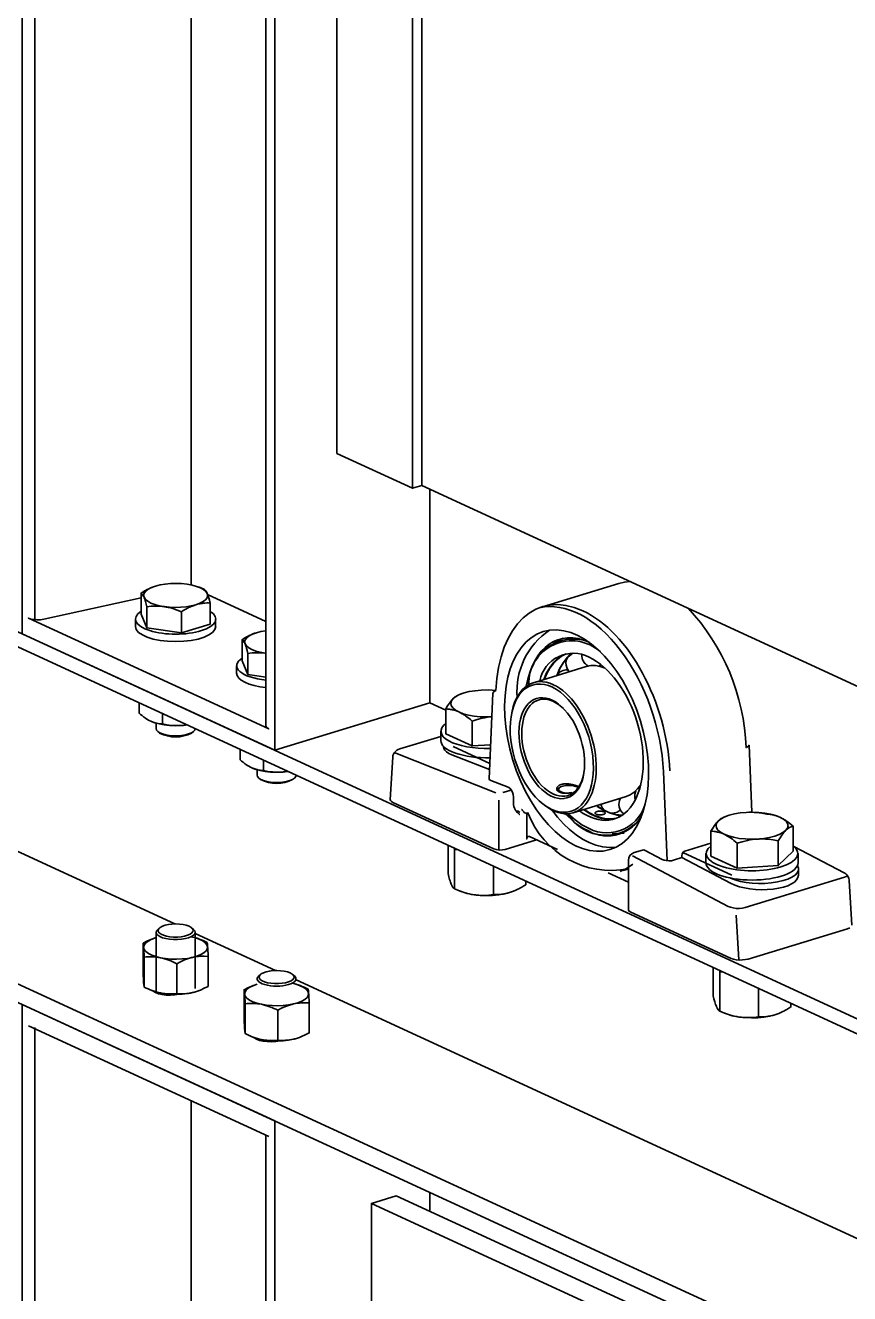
# Model space of a CAD drawing. Header units: millimetres. Extents: x -8400 to 8400, y -5940 to 5940.
# Drawn here: x 4394.8 to 4568.2, y 1988.8 to 2255.6 of the extents above; entities that cross this region are included whole.
import ezdxf

# ---------------------------------------------------------------- set-up
doc = ezdxf.new("R2010")
doc.units = ezdxf.units.MM
doc.layers.add('粗实线层', color=7, linetype='Continuous', lineweight=35)

msp = doc.modelspace()

# ---------------------------------------------------------------- linework, layer by layer
at = {"layer": '粗实线层', "linetype": 'Continuous', "lineweight": 35}
for points in [[(5429.862, 1647.928), (5429.862, 1649.826), (3411.605, 2580.833), (3427.906, 2585.814)], [(3411.605, 2580.833), (3411.605, 2578.936), (3411.713, 2578.203), (3412.025, 2577.617), (3412.506, 2577.242), (5429.848, 1646.656)], [(3458.919, 2512.749), (4426.231, 2066.534)], [(4396.833, 2130.56), (4396.833, 2512.698)], [(3415.693, 2508.759), (3413.26, 2507.561), (3412.732, 2507.206), (3412.27, 2506.703), (3411.911, 2506.092), (3411.683, 2505.421), (3411.605, 2504.743), (3411.605, 2502.846), (5429.862, 1571.839), (5429.862, 1573.736)], [(3412.133, 2506.502), (5430.389, 1575.495)], [(4429.723, 2497.216), (4429.723, 2137.868)], [(4445.431, 2489.971), (4445.431, 2108.173), (4445.576, 2107.856), (4445.997, 2107.575), (4395.47, 2130.883), (4395.993, 2130.702), (4396.63, 2130.582), (4397.331, 2130.534), (4398.039, 2130.562), (4398.699, 2130.662), (4419.163, 2135.141)], [(4467.611, 2439.513), (4465.851, 2438.975), (4465.398, 2438.795), (4465.085, 2438.578), (4464.933, 2438.337), (4464.952, 2438.09), (4465.141, 2437.853), (4465.486, 2437.642), (4478.233, 2431.762), (4478.233, 2158.806), (4476.275, 2158.208), (4476.275, 2431.164)], [(4460.342, 2438.514), (4460.342, 2165.558), (4476.275, 2158.208)], [(4478.241, 2158.802), (4938.353, 1946.556)], [(4447.29, 2103.08), (4479.92, 2113.049), (4479.92, 2158.032)], [(4422.177, 2137.625), (4421.796, 2137.499), (4421.416, 2137.354), (4421.036, 2137.191), (4420.659, 2137.012), (4420.47, 2136.916), (4420.282, 2136.816), (4420.188, 2136.764), (4420.094, 2136.712), (4420, 2136.659), (4419.906, 2136.605), (4419.533, 2136.381), (4419.163, 2136.147)], [(4421.63, 2137.438), (4421.6, 2137.426)], [(4431.705, 2137.254), (4431.223, 2137.438)], [(4519.638, 2138.185), (4503.583, 2133.28)], [(4522.02, 2138.608), (4520.811, 2138.467), (4519.638, 2138.185)], [(4420.398, 2128.832), (4419.163, 2131.713), (4419.163, 2136.147), (4419.315, 2136.023), (4419.469, 2135.841), (4419.546, 2135.725), (4419.624, 2135.591), (4419.702, 2135.437), (4419.78, 2135.263), (4419.8, 2135.217), (4419.82, 2135.169), (4419.839, 2135.12), (4419.859, 2135.07), (4419.898, 2134.966), (4419.938, 2134.858), (4420.015, 2134.63), (4420.092, 2134.384), (4420.246, 2133.851), (4420.398, 2133.266)], [(4445.431, 2130.206), (4433.145, 2135.873)], [(4427.661, 2132.227), (4428.031, 2132.461), (4428.404, 2132.685), (4428.498, 2132.739), (4428.592, 2132.792), (4428.686, 2132.844), (4428.78, 2132.896), (4428.968, 2132.995), (4429.157, 2133.091), (4429.535, 2133.271), (4429.914, 2133.434), (4430.294, 2133.579), (4430.676, 2133.705), (4431.058, 2133.812), (4431.443, 2133.9), (4431.49, 2133.91), (4431.538, 2133.92), (4431.587, 2133.929), (4431.635, 2133.937), (4431.73, 2133.954), (4431.825, 2133.97), (4432.016, 2133.998), (4432.205, 2134.021), (4432.581, 2134.055), (4432.954, 2134.073), (4433.323, 2134.077), (4433.689, 2134.068), (4433.689, 2129.635), (4427.661, 2127.793)], [(4418.012, 2130.674), (4418.012, 2129.114)], [(4434.84, 2129.114), (4434.84, 2130.674)], [(4443.422, 2127.825), (4443.041, 2127.699), (4442.661, 2127.554), (4442.282, 2127.391), (4441.904, 2127.211), (4441.715, 2127.115), (4441.527, 2127.015), (4441.432, 2126.964), (4441.339, 2126.912), (4441.245, 2126.859), (4441.151, 2126.804), (4440.777, 2126.581), (4440.408, 2126.346)], [(4445.431, 2123.482), (4445.352, 2123.492), (4445.274, 2123.503), (4444.218, 2123.696), (4443.267, 2123.953), (4442.45, 2124.27), (4441.792, 2124.634), (4441.312, 2125.036), (4441.025, 2125.463), (4440.941, 2125.903), (4441.061, 2126.341), (4441.381, 2126.765), (4441.893, 2127.161), (4442.58, 2127.518), (4443.422, 2127.825), (4444.378, 2128.069), (4445.431, 2128.248)], [(4442.874, 2127.638), (4442.845, 2127.627)], [(4441.643, 2119.032), (4440.408, 2121.913), (4440.408, 2126.346), (4440.56, 2126.223), (4440.713, 2126.041), (4440.791, 2125.925), (4440.869, 2125.791), (4440.946, 2125.637), (4441.025, 2125.463), (4441.045, 2125.417), (4441.064, 2125.369), (4441.084, 2125.32), (4441.104, 2125.27), (4441.143, 2125.166), (4441.182, 2125.058), (4441.26, 2124.829), (4441.338, 2124.584), (4441.491, 2124.05), (4441.643, 2123.466), (4442.537, 2123.569), (4443.44, 2123.616), (4443.895, 2123.615), (4444.352, 2123.597), (4444.812, 2123.56), (4445.274, 2123.503), (4445.431, 2123.48)], [(4507.921, 2126.706), (4505.919, 2125.589)], [(4445.431, 2118.49), (4441.643, 2119.032), (4441.643, 2123.466)], [(4503.873, 2117.971), (4504.46, 2119.363), (4505.169, 2120.592), (4505.991, 2121.645), (4506.916, 2122.507), (4507.933, 2123.169)], [(4503.973, 2118.001), (4504.511, 2119.264), (4505.151, 2120.393), (4505.885, 2121.375), (4506.708, 2122.2), (4507.609, 2122.859), (4508.581, 2123.347)], [(4509.968, 2123.491), (4508.939, 2122.64), (4508.025, 2121.563), (4507.239, 2120.278), (4506.594, 2118.802)], [(4508.811, 2122.676), (4507.933, 2121.513), (4507.191, 2120.208), (4506.652, 2118.96)], [(4439.257, 2120.873), (4439.257, 2119.314)], [(4512.791, 2120.696), (4501.686, 2117.303)], [(4516.754, 2120.37), (4515.726, 2120.722), (4514.713, 2120.894), (4513.73, 2120.886), (4512.79, 2120.696)], [(4486.486, 2114.929), (4485.99, 2114.739), (4485.593, 2114.553), (4485.397, 2114.433), (4485.202, 2114.293), (4485.005, 2114.131), (4484.806, 2113.946), (4484.757, 2113.897), (4484.707, 2113.846), (4484.682, 2113.82), (4484.657, 2113.794), (4484.632, 2113.767), (4484.608, 2113.74), (4484.509, 2113.629), (4484.41, 2113.513), (4484.214, 2113.266), (4484.019, 2113.002), (4483.632, 2112.423), (4483.249, 2111.786)], [(4493.085, 2110.127), (4491.769, 2110.092), (4490.456, 2110.142), (4489.186, 2110.278), (4487.998, 2110.494), (4486.929, 2110.784), (4486.009, 2111.14), (4485.268, 2111.55), (4484.729, 2112.002), (4484.406, 2112.483), (4484.311, 2112.977), (4484.445, 2113.47), (4484.806, 2113.946), (4485.382, 2114.393), (4486.156, 2114.794), (4487.103, 2115.139), (4488.195, 2115.417), (4489.4, 2115.62), (4490.68, 2115.741), (4492.238, 2115.774), (4493.78, 2115.687)], [(4493.778, 2115.634), (4493.326, 2115.412), (4493.157, 2115.121), (4492.373, 2097.094), (4492.466, 2096.898), (4492.754, 2096.729), (4496.372, 2095.298), (4496.712, 2095.083), (4497.021, 2094.727), (4497.268, 2094.266), (4497.428, 2093.749), (4497.482, 2093.228), (4497.482, 2091.843), (4497.484, 2091.742), (4497.49, 2091.644), (4497.5, 2091.548), (4497.513, 2091.453), (4497.531, 2091.361), (4497.551, 2091.27), (4497.562, 2091.225), (4497.574, 2091.18), (4497.587, 2091.137), (4497.601, 2091.093), (4497.663, 2090.925), (4497.735, 2090.766), (4497.816, 2090.617), (4497.905, 2090.475), (4497.951, 2090.407), (4498, 2090.34), (4498.051, 2090.276), (4498.103, 2090.212), (4498.21, 2090.09), (4498.321, 2089.974), (4498.435, 2089.861), (4498.551, 2089.752), (4498.61, 2089.699), (4498.669, 2089.646), (4498.699, 2089.619), (4498.728, 2089.593), (4498.743, 2089.579), (4498.758, 2089.566), (4498.773, 2089.553), (4498.788, 2089.54)], [(4418.752, 2113.067), (4418.752, 2110.881), (4419.053, 2110.62), (4419.357, 2110.371), (4419.433, 2110.31), (4419.51, 2110.25), (4419.586, 2110.191), (4419.663, 2110.133), (4419.816, 2110.02), (4419.97, 2109.911), (4420.277, 2109.705), (4420.586, 2109.516), (4420.895, 2109.344), (4421.206, 2109.192), (4421.517, 2109.058), (4421.83, 2108.942), (4421.869, 2108.929), (4421.908, 2108.917), (4421.947, 2108.904), (4421.986, 2108.892), (4422.064, 2108.868), (4422.142, 2108.846), (4422.296, 2108.805), (4422.451, 2108.769), (4422.756, 2108.709), (4423.06, 2108.664), (4423.36, 2108.634), (4423.658, 2108.617)], [(4423.658, 2110.804), (4423.658, 2108.617), (4424.604, 2108.443), (4425.557, 2108.325), (4426.038, 2108.29), (4426.521, 2108.271), (4427.007, 2108.272), (4427.496, 2108.292), (4427.618, 2108.3), (4427.74, 2108.309), (4427.863, 2108.32), (4427.985, 2108.331), (4428.229, 2108.358), (4428.472, 2108.389), (4428.778, 2108.436)], [(4483.228, 2111.523), (4479.916, 2113.051)], [(4488.769, 2104.018), (4483.249, 2106.564), (4483.249, 2111.786), (4483.588, 2111.766), (4483.929, 2111.732), (4484.016, 2111.721), (4484.101, 2111.709), (4484.188, 2111.696), (4484.274, 2111.682), (4484.446, 2111.65), (4484.619, 2111.613), (4484.965, 2111.526), (4485.312, 2111.419), (4485.66, 2111.29), (4486.009, 2111.14), (4486.36, 2110.967), (4486.712, 2110.772), (4486.755, 2110.747), (4486.799, 2110.72), (4486.843, 2110.694), (4486.887, 2110.667), (4486.975, 2110.612), (4487.062, 2110.557), (4487.236, 2110.442), (4487.409, 2110.323), (4487.754, 2110.073), (4488.095, 2109.809), (4488.433, 2109.53), (4488.769, 2109.24)], [(4497.198, 2111.333), (4497.127, 2111.006)], [(4507.983, 2111.886), (4506.939, 2112.749), (4505.866, 2113.372)], [(4428.817, 2108.425), (4428.166, 2108.346), (4427.496, 2108.292), (4426.325, 2108.26), (4425.158, 2108.305), (4424.03, 2108.425), (4422.974, 2108.618), (4422.023, 2108.876), (4421.206, 2109.192)], [(4421.608, 2109.022), (4421.63, 2109.014)], [(4422.332, 2108.781), (4422.332, 2107.657)], [(4492.684, 2104.254), (4488.769, 2104.018), (4488.769, 2109.24), (4489.832, 2109.564), (4490.905, 2109.827), (4491.446, 2109.932), (4491.989, 2110.018), (4492.939, 2110.118)], [(4422.332, 2107.657), (4422.422, 2107.337), (4422.686, 2107.032), (4423.114, 2106.753), (4423.687, 2106.515), (4424.379, 2106.326), (4425.161, 2106.195), (4425.998, 2106.128), (4426.854, 2106.128), (4427.691, 2106.195), (4428.473, 2106.326), (4429.166, 2106.515), (4429.739, 2106.753), (4430.167, 2107.032), (4430.431, 2107.337), (4430.521, 2107.657)], [(4482.207, 2106.013), (4473.586, 2103.38), (4473.253, 2103.259), (4472.949, 2103.087), (4472.653, 2102.847), (4472.4, 2102.551), (4472.237, 2102.273), (4472.139, 2101.97), (4472.122, 2101.829), (4472.122, 2101.685)], [(4482.206, 2107.085), (4482.206, 2105.136)], [(4439.997, 2103.267), (4439.997, 2101.08), (4440.298, 2100.82), (4440.602, 2100.571), (4440.678, 2100.51), (4440.754, 2100.45), (4440.831, 2100.391), (4440.907, 2100.333), (4441.061, 2100.22), (4441.214, 2100.111), (4441.522, 2099.905), (4441.83, 2099.716), (4442.14, 2099.545), (4442.45, 2099.392), (4442.762, 2099.258), (4443.075, 2099.142), (4443.114, 2099.129), (4443.153, 2099.117), (4443.192, 2099.104), (4443.231, 2099.092), (4443.309, 2099.068), (4443.386, 2099.046), (4443.541, 2099.005), (4443.695, 2098.969), (4444.001, 2098.909), (4444.304, 2098.864), (4444.605, 2098.834), (4444.904, 2098.817)], [(4482.743, 2103.942), (4482.743, 2103.828)], [(4492.456, 2099.007), (4484.551, 2102.131), (4483.916, 2102.423), (4483.411, 2102.744), (4483.042, 2103.09), (4482.818, 2103.454), (4482.743, 2103.828)], [(4492.513, 2100.304), (4484.786, 2103.868)], [(4444.904, 2101.004), (4444.904, 2098.817), (4445.849, 2098.643), (4446.802, 2098.525), (4447.283, 2098.489), (4447.766, 2098.471), (4448.252, 2098.472), (4448.741, 2098.492), (4448.862, 2098.5), (4448.985, 2098.509), (4449.107, 2098.519), (4449.23, 2098.531), (4449.474, 2098.558), (4449.717, 2098.589), (4450.023, 2098.636)], [(4502.323, 2084.257), (4495.721, 2082.24), (4495.14, 2082.125), (4494.486, 2082.102), (4493.859, 2082.174), (4493.353, 2082.331), (4472.114, 2092.129), (4471.795, 2092.318), (4471.601, 2092.529), (4471.545, 2092.752), (4472.09, 2101.648)], [(4472.458, 2102.63), (4472.755, 2102.483), (4493.805, 2094.164)], [(4450.062, 2098.625), (4449.41, 2098.546), (4448.741, 2098.492), (4447.57, 2098.46), (4446.403, 2098.505), (4445.274, 2098.625), (4444.218, 2098.817), (4443.267, 2099.075), (4442.45, 2099.392)], [(4442.853, 2099.222), (4442.874, 2099.214)], [(4443.577, 2098.981), (4443.577, 2097.857), (4443.666, 2097.537), (4443.931, 2097.231), (4444.359, 2096.953), (4444.931, 2096.714), (4445.624, 2096.526), (4446.406, 2096.395), (4447.243, 2096.328), (4448.099, 2096.328), (4448.936, 2096.395), (4449.718, 2096.526), (4450.411, 2096.714), (4450.983, 2096.953), (4451.411, 2097.231), (4451.676, 2097.537), (4451.765, 2097.857)], [(4529.822, 2079.841), (4529.039, 2098.595)], [(4495.264, 2094.182), (4497.026, 2094.72)], [(4511.142, 2095.444), (4511.087, 2095.47), (4511.007, 2095.506), (4510.922, 2095.541), (4510.832, 2095.577), (4510.738, 2095.613), (4510.689, 2095.63), (4510.64, 2095.648), (4510.59, 2095.665), (4510.539, 2095.682), (4510.435, 2095.715), (4510.328, 2095.747), (4510.217, 2095.778), (4510.104, 2095.809), (4510.076, 2095.816), (4510.047, 2095.823), (4510.018, 2095.83), (4509.988, 2095.838), (4509.93, 2095.851), (4509.871, 2095.865), (4509.752, 2095.89), (4509.632, 2095.914), (4509.511, 2095.936), (4509.389, 2095.956), (4509.327, 2095.965), (4509.265, 2095.973), (4509.203, 2095.981), (4509.141, 2095.989), (4509.017, 2096.001), (4508.894, 2096.011), (4508.772, 2096.018), (4508.651, 2096.023), (4508.53, 2096.024), (4508.41, 2096.023), (4508.351, 2096.021), (4508.291, 2096.018), (4508.233, 2096.014), (4508.175, 2096.01), (4508.062, 2095.998), (4507.951, 2095.984), (4507.843, 2095.966), (4507.738, 2095.945), (4507.687, 2095.933), (4507.636, 2095.92), (4507.611, 2095.913), (4507.585, 2095.907), (4507.561, 2095.899), (4507.537, 2095.892), (4507.442, 2095.861), (4507.352, 2095.827), (4507.266, 2095.79), (4507.185, 2095.75), (4507.108, 2095.708), (4507.036, 2095.662), (4506.969, 2095.614), (4506.907, 2095.564), (4506.851, 2095.513), (4506.801, 2095.459), (4506.756, 2095.404), (4506.717, 2095.347), (4506.708, 2095.333), (4506.699, 2095.318), (4506.691, 2095.304), (4506.683, 2095.289), (4506.668, 2095.26), (4506.655, 2095.23), (4506.634, 2095.171), (4506.618, 2095.111), (4506.608, 2095.051), (4506.605, 2094.991), (4506.605, 2094.961), (4506.607, 2094.931), (4506.61, 2094.901), (4506.615, 2094.871), (4506.63, 2094.813), (4506.65, 2094.755), (4506.677, 2094.699), (4506.709, 2094.644), (4506.747, 2094.59), (4506.791, 2094.539), (4506.815, 2094.513), (4506.841, 2094.488), (4506.868, 2094.464), (4506.896, 2094.44), (4506.957, 2094.395), (4507.023, 2094.352), (4507.095, 2094.311), (4507.171, 2094.274), (4507.253, 2094.239), (4507.338, 2094.207), (4507.427, 2094.178), (4507.52, 2094.152), (4507.618, 2094.129), (4507.719, 2094.11), (4507.745, 2094.105), (4507.771, 2094.101), (4507.798, 2094.097), (4507.824, 2094.093), (4507.878, 2094.085), (4507.932, 2094.079), (4508.043, 2094.068), (4508.155, 2094.06), (4508.27, 2094.055), (4508.387, 2094.053), (4508.447, 2094.053), (4508.507, 2094.054), (4508.567, 2094.055), (4508.628, 2094.057), (4508.749, 2094.063), (4508.872, 2094.071), (4508.994, 2094.081), (4509.117, 2094.093), (4509.24, 2094.108), (4509.364, 2094.124), (4509.395, 2094.129), (4509.426, 2094.133), (4509.457, 2094.138), (4509.488, 2094.143), (4509.549, 2094.152), (4509.61, 2094.162), (4509.798, 2094.196)], [(4507.129, 2095.204), (4506.821, 2094.944), (4506.659, 2094.756), (4506.605, 2094.56)], [(4511.107, 2095.222), (4510.98, 2095.309), (4510.826, 2095.39), (4510.343, 2095.555), (4509.752, 2095.659), (4509.105, 2095.693), (4508.461, 2095.654), (4507.876, 2095.545), (4507.402, 2095.376), (4507.083, 2095.163), (4506.945, 2094.923), (4507.002, 2094.679), (4507.249, 2094.452), (4507.662, 2094.263), (4508.207, 2094.127), (4508.833, 2094.058)], [(4521.15, 2093.336), (4522.036, 2093.705), (4522.855, 2094.246), (4523.598, 2094.955), (4524.254, 2095.821)], [(4494.415, 2082.105), (4494.415, 2092.555)], [(4502.745, 2092.616), (4502.987, 2092.386)], [(4510.046, 2089.944), (4521.15, 2093.336)], [(4498.061, 2090.263), (4498.445, 2090.25), (4498.843, 2090.01)], [(4500.289, 2089.894), (4500.289, 2084.416), (4500.36, 2084.773), (4500.554, 2084.969), (4500.82, 2084.951), (4506.763, 2082.209)], [(4519.04, 2082.692), (4517.669, 2082.622), (4516.258, 2082.766), (4514.821, 2083.123), (4513.371, 2083.69), (4511.997, 2084.416), (4510.634, 2085.318), (4509.294, 2086.392), (4507.988, 2087.626), (4506.726, 2089.011), (4505.519, 2090.536)], [(4518.505, 2088.571), (4517.291, 2088.551), (4516.043, 2088.749), (4514.772, 2089.162), (4513.497, 2089.786), (4512.232, 2090.611)], [(4519.14, 2088.785), (4518.062, 2088.646), (4516.946, 2088.69), (4515.804, 2088.914), (4514.646, 2089.317), (4513.486, 2089.895), (4512.334, 2090.642)], [(4514.954, 2091.442), (4516.314, 2090.579), (4517.684, 2089.953), (4519.043, 2089.571), (4520.372, 2089.441)], [(4515.087, 2091.284), (4516.066, 2090.708), (4517.904, 2089.839), (4519.773, 2089.292)], [(4546.448, 2090.016), (4546.997, 2090.038), (4547.544, 2090.039), (4548.087, 2090.019), (4548.628, 2089.979), (4549.701, 2089.845), (4550.764, 2089.65), (4551.102, 2089.63), (4551.444, 2089.596), (4551.53, 2089.585), (4551.616, 2089.573), (4551.702, 2089.559), (4551.788, 2089.545), (4551.961, 2089.514), (4552.133, 2089.477), (4552.48, 2089.39), (4552.826, 2089.282), (4553.175, 2089.154), (4553.524, 2089.003), (4553.874, 2088.831), (4554.226, 2088.636), (4554.27, 2088.61), (4554.314, 2088.584), (4554.358, 2088.557), (4554.402, 2088.531), (4554.489, 2088.476), (4554.577, 2088.421), (4554.751, 2088.306), (4554.924, 2088.187), (4555.269, 2087.937), (4555.609, 2087.673), (4555.948, 2087.394), (4556.284, 2087.104)], [(4541.757, 2089.014), (4541.36, 2088.827), (4541.165, 2088.708), (4540.969, 2088.568), (4540.772, 2088.406), (4540.574, 2088.221), (4540.524, 2088.172), (4540.475, 2088.121), (4540.449, 2088.095), (4540.425, 2088.068), (4540.4, 2088.042), (4540.375, 2088.015), (4540.276, 2087.904), (4540.178, 2087.788), (4539.981, 2087.541), (4539.787, 2087.277), (4539.4, 2086.697), (4539.017, 2086.061)], [(4542.254, 2089.204), (4541.757, 2089.014)], [(4553.071, 2089.194), (4553.047, 2089.204)], [(4553.17, 2084.036), (4553.553, 2084.674), (4553.94, 2085.253), (4554.135, 2085.518), (4554.331, 2085.764), (4554.528, 2085.99), (4554.726, 2086.197), (4554.776, 2086.245), (4554.826, 2086.292), (4554.851, 2086.315), (4554.876, 2086.337), (4554.901, 2086.36), (4554.925, 2086.381), (4555.024, 2086.465), (4555.123, 2086.543), (4555.319, 2086.684), (4555.514, 2086.803), (4555.901, 2086.986), (4556.284, 2087.104), (4556.284, 2081.881), (4553.17, 2078.814)], [(4518.221, 2085.471), (4520.758, 2085.672)], [(4544.536, 2078.292), (4539.017, 2080.838), (4539.017, 2086.061), (4539.355, 2086.041), (4539.697, 2086.007), (4539.783, 2085.996), (4539.869, 2085.984), (4539.955, 2085.971), (4540.041, 2085.956), (4540.214, 2085.924), (4540.387, 2085.888), (4540.732, 2085.801), (4541.08, 2085.693), (4541.427, 2085.565), (4541.777, 2085.414), (4542.128, 2085.242), (4542.479, 2085.047), (4542.523, 2085.021), (4542.567, 2084.995), (4542.611, 2084.968), (4542.655, 2084.942), (4542.743, 2084.887), (4542.83, 2084.831), (4543.004, 2084.717), (4543.177, 2084.598), (4543.521, 2084.348), (4543.862, 2084.083), (4544.201, 2083.805), (4544.536, 2083.515)], [(4483.712, 2083.102), (4483.712, 2077.14), (4483.883, 2076.481), (4484.055, 2075.88), (4484.142, 2075.605), (4484.23, 2075.348), (4484.318, 2075.11), (4484.406, 2074.893), (4484.428, 2074.842), (4484.45, 2074.792), (4484.461, 2074.768), (4484.473, 2074.744), (4484.484, 2074.72), (4484.495, 2074.697), (4484.539, 2074.608), (4484.583, 2074.524), (4484.67, 2074.373), (4484.757, 2074.242), (4484.93, 2074.038), (4485.1, 2073.899), (4486.107, 2073.495), (4487.122, 2073.152), (4487.634, 2073.006), (4488.148, 2072.88), (4488.666, 2072.773), (4489.186, 2072.688), (4487.741, 2072.964), (4486.486, 2073.35), (4485.947, 2073.555)], [(4485.1, 2082.16), (4485.012, 2082.508)], [(4485.628, 2082.228), (4485.1, 2082.16), (4485.1, 2073.899)], [(4532.919, 2080.495), (4532.902, 2080.892), (4532.973, 2081.317), (4533.199, 2081.681), (4533.521, 2081.887), (4539.017, 2083.566)], [(4533.112, 2081.576), (4543.373, 2076.842)], [(4537.974, 2081.36), (4537.974, 2079.41)], [(4568.074, 2075.629), (4568.083, 2075.722), (4568.085, 2075.815), (4568.027, 2076.129), (4567.896, 2076.428), (4567.747, 2076.668), (4567.571, 2076.883), (4567.369, 2077.068), (4567.146, 2077.224), (4567.079, 2077.264), (4567.01, 2077.302), (4556.45, 2082.871)], [(4557.327, 2079.41), (4557.327, 2081.36)], [(4493.272, 2078.692), (4493.272, 2072.73), (4492.267, 2072.614), (4491.253, 2072.561), (4490.74, 2072.562), (4490.226, 2072.582), (4489.967, 2072.601), (4489.707, 2072.624), (4489.642, 2072.631), (4489.577, 2072.638), (4489.512, 2072.646), (4489.446, 2072.653), (4489.316, 2072.67), (4489.186, 2072.688), (4490.456, 2072.552), (4491.769, 2072.502), (4493.085, 2072.538), (4494.365, 2072.659), (4495.57, 2072.861), (4496.663, 2073.139)], [(4519.888, 2077.579), (4521.273, 2078.232), (4522.573, 2079.101)], [(4522.524, 2080.854), (4542.645, 2070.242), (4543.126, 2070.045), (4543.706, 2069.902), (4544.347, 2069.822), (4545.004, 2069.812), (4545.634, 2069.87), (4546.194, 2069.995), (4567.077, 2076.375), (4567.448, 2076.516), (4567.733, 2076.688)], [(4521.656, 2075.339), (4517.368, 2077.317)], [(4520.548, 2077.755), (4521.656, 2078.094)], [(4557.442, 2076.803), (4557.442, 2078.08)], [(4500.054, 2075.564), (4500.054, 2074.802), (4499.638, 2074.539), (4499.218, 2074.287), (4499.112, 2074.226), (4499.007, 2074.166), (4498.901, 2074.108), (4498.795, 2074.05), (4498.584, 2073.937), (4498.371, 2073.829), (4497.946, 2073.627), (4497.519, 2073.444), (4497.092, 2073.281), (4496.663, 2073.139), (4496.232, 2073.019), (4495.8, 2072.919), (4495.746, 2072.908), (4495.692, 2072.898), (4495.638, 2072.887), (4495.584, 2072.877), (4495.476, 2072.859), (4495.369, 2072.841), (4495.155, 2072.81), (4494.942, 2072.784), (4494.519, 2072.746), (4494.1, 2072.725), (4493.684, 2072.721), (4493.272, 2072.73)], [(4497.279, 2073.35), (4497.312, 2073.362)], [(4568.096, 2075.695), (4568.641, 2066.3)], [(4544.849, 2058.964), (4544.304, 2068.364)], [(4423.057, 2065.725), (4422.683, 2065.407), (4422.42, 2065.102), (4422.332, 2064.782), (4422.423, 2064.463), (4422.688, 2064.158), (4423.116, 2063.88), (4423.689, 2063.642), (4424.381, 2063.453), (4425.162, 2063.323), (4425.999, 2063.256), (4426.854, 2063.256), (4427.69, 2063.323), (4428.472, 2063.453), (4429.164, 2063.642), (4429.737, 2063.88), (4430.165, 2064.158), (4430.43, 2064.463), (4430.521, 2064.782), (4430.433, 2065.102), (4430.17, 2065.407)], [(4430.17, 2065.407), (4429.796, 2065.725)], [(4422.332, 2063.661), (4421.4, 2063.336), (4420.648, 2062.951), (4420.101, 2062.52), (4419.781, 2062.058), (4419.698, 2061.581), (4419.834, 2061.144), (4420.17, 2060.722), (4420.697, 2060.328), (4421.398, 2059.975), (4422.251, 2059.673), (4423.232, 2059.431), (4424.308, 2059.256), (4425.451, 2059.154), (4426.622, 2059.129), (4427.787, 2059.18), (4428.911, 2059.306), (4429.96, 2059.504), (4430.901, 2059.767), (4431.706, 2060.087), (4432.351, 2060.455), (4432.816, 2060.86), (4433.087, 2061.288), (4433.155, 2061.728), (4433.015, 2062.173), (4432.667, 2062.602), (4432.123, 2063.001), (4431.4, 2063.358), (4430.521, 2063.661)], [(4422.332, 2064.785), (4422.332, 2052.025)], [(4429.621, 2063.879), (4430.056, 2063.781), (4430.492, 2063.664), (4430.546, 2063.648), (4430.601, 2063.632), (4430.656, 2063.615), (4430.71, 2063.598), (4430.819, 2063.564), (4430.927, 2063.528), (4431.143, 2063.454), (4431.357, 2063.376), (4431.784, 2063.209), (4432.207, 2063.028), (4432.626, 2062.834), (4433.042, 2062.629), (4433.07, 2062.501), (4433.098, 2062.315), (4433.112, 2062.197), (4433.126, 2062.06), (4433.141, 2061.904), (4433.155, 2061.728), (4433.158, 2061.681), (4433.162, 2061.633), (4433.166, 2061.583), (4433.17, 2061.532), (4433.176, 2061.427), (4433.183, 2061.318), (4433.198, 2061.087), (4433.212, 2060.84), (4433.24, 2060.302), (4433.267, 2059.712)], [(4430.521, 2052.947), (4430.521, 2064.785)], [(4430.551, 2064.541), (4447.454, 2056.744)], [(4431.445, 2063.343), (4431.223, 2063.428)], [(4426.652, 2051.887), (4426.236, 2051.85), (4425.816, 2051.826), (4425.394, 2051.816), (4424.967, 2051.822), (4424.753, 2051.831), (4424.537, 2051.844), (4424.428, 2051.852), (4424.32, 2051.862), (4424.265, 2051.867), (4424.211, 2051.872), (4424.156, 2051.878), (4424.101, 2051.884), (4423.666, 2051.943), (4423.232, 2052.022), (4422.799, 2052.119), (4422.367, 2052.235), (4421.937, 2052.369), (4421.508, 2052.52), (4421.294, 2052.602), (4421.08, 2052.687), (4420.974, 2052.732), (4420.867, 2052.777), (4420.76, 2052.823), (4420.653, 2052.87), (4420.23, 2053.065), (4419.811, 2053.272), (4419.811, 2059.566), (4420.23, 2059.602), (4420.653, 2059.626), (4420.76, 2059.63), (4420.867, 2059.633), (4420.974, 2059.635), (4421.08, 2059.636), (4421.294, 2059.635), (4421.508, 2059.63), (4421.937, 2059.608), (4422.367, 2059.567), (4422.799, 2059.508), (4423.232, 2059.431), (4423.666, 2059.333), (4424.101, 2059.216), (4424.156, 2059.2), (4424.211, 2059.183), (4424.265, 2059.167), (4424.32, 2059.15), (4424.428, 2059.115), (4424.537, 2059.08), (4424.753, 2059.006), (4424.967, 2058.928), (4425.394, 2058.76), (4425.816, 2058.579), (4426.236, 2058.385), (4426.652, 2058.181)], [(4539.479, 2057.377), (4539.479, 2051.415), (4539.65, 2050.756), (4539.823, 2050.155), (4539.91, 2049.88), (4539.997, 2049.622), (4540.085, 2049.385), (4540.173, 2049.167), (4540.196, 2049.117), (4540.218, 2049.067), (4540.229, 2049.043), (4540.24, 2049.019), (4540.251, 2048.995), (4540.262, 2048.972), (4540.306, 2048.883), (4540.35, 2048.799), (4540.438, 2048.648), (4540.525, 2048.517), (4540.697, 2048.313), (4540.868, 2048.174)], [(4444.302, 2055.924), (4443.928, 2055.607)], [(4451.415, 2055.607), (4451.04, 2055.924)], [(4451.743, 2054.766), (5424.763, 1605.918)], [(4540.868, 2056.434), (4540.78, 2056.783)], [(4541.396, 2056.503), (4540.868, 2056.434), (4540.868, 2048.174), (4541.875, 2047.77), (4542.89, 2047.427), (4543.402, 2047.281), (4543.916, 2047.154), (4544.433, 2047.048), (4544.954, 2046.963), (4546.223, 2046.827), (4547.537, 2046.776), (4548.853, 2046.812), (4550.133, 2046.933), (4551.338, 2047.136), (4552.43, 2047.414)], [(4421.408, 2052.558), (4421.63, 2052.473)], [(4427.182, 2051.735), (4426.249, 2051.607), (4425.321, 2051.554), (4424.425, 2051.577), (4423.588, 2051.677), (4422.834, 2051.849), (4422.185, 2052.09), (4421.486, 2052.528)], [(4423.232, 2052.022), (4424.308, 2051.847), (4425.451, 2051.746), (4426.622, 2051.72), (4427.787, 2051.771), (4428.911, 2051.897), (4429.96, 2052.095), (4430.622, 2052.27), (4431.223, 2052.473), (4431.366, 2052.528)], [(4443.577, 2053.861), (4442.645, 2053.536), (4441.893, 2053.151), (4441.347, 2052.72), (4441.026, 2052.258), (4440.943, 2051.781), (4441.079, 2051.344), (4441.415, 2050.922), (4441.942, 2050.528), (4442.642, 2050.175), (4443.496, 2049.873), (4444.476, 2049.631), (4445.554, 2049.456), (4446.695, 2049.354), (4447.867, 2049.329), (4449.032, 2049.38), (4450.156, 2049.506), (4451.204, 2049.704), (4452.146, 2049.967), (4452.951, 2050.287), (4453.596, 2050.655), (4454.061, 2051.06), (4454.331, 2051.488), (4454.4, 2051.928), (4454.259, 2052.373), (4453.912, 2052.802), (4453.368, 2053.201), (4452.645, 2053.557), (4451.765, 2053.861)], [(4450.866, 2054.079), (4451.301, 2053.981), (4451.736, 2053.864), (4451.791, 2053.848), (4451.846, 2053.832), (4451.9, 2053.815), (4451.955, 2053.798), (4452.063, 2053.764), (4452.172, 2053.728), (4452.388, 2053.654), (4452.602, 2053.576), (4453.029, 2053.409), (4453.451, 2053.228), (4453.871, 2053.034), (4454.287, 2052.829), (4454.314, 2052.701), (4454.343, 2052.515), (4454.357, 2052.396), (4454.371, 2052.26), (4454.385, 2052.104), (4454.4, 2051.928), (4454.404, 2051.881), (4454.407, 2051.833), (4454.41, 2051.783), (4454.414, 2051.732), (4454.421, 2051.627), (4454.429, 2051.518), (4454.443, 2051.287), (4454.457, 2051.04), (4454.485, 2050.502), (4454.513, 2049.912)], [(4452.69, 2053.543), (4452.468, 2053.627)], [(4549.039, 2052.967), (4549.039, 2047.005), (4548.035, 2046.889), (4547.02, 2046.836), (4546.508, 2046.837), (4545.993, 2046.857), (4545.735, 2046.875), (4545.475, 2046.899), (4545.41, 2046.906), (4545.344, 2046.913), (4545.279, 2046.92), (4545.214, 2046.928), (4545.084, 2046.945), (4544.954, 2046.963), (4543.509, 2047.239), (4542.254, 2047.625), (4541.715, 2047.83)], [(4447.29, 1635.155), (4394.178, 1659.655), (4394.178, 2049.592), (4447.29, 2025.092), (4447.29, 1635.155), (4479.92, 1645.125), (4479.92, 1690.108)], [(4447.897, 2042.086), (4447.481, 2042.05), (4447.061, 2042.026), (4446.638, 2042.016), (4446.212, 2042.022), (4445.997, 2042.031), (4445.781, 2042.044), (4445.673, 2042.052), (4445.564, 2042.062), (4445.51, 2042.067), (4445.456, 2042.072), (4445.401, 2042.078), (4445.347, 2042.084), (4444.911, 2042.143), (4444.476, 2042.222), (4444.043, 2042.319), (4443.612, 2042.435), (4443.182, 2042.569), (4442.752, 2042.72), (4442.539, 2042.801), (4442.325, 2042.887), (4442.218, 2042.931), (4442.111, 2042.977), (4442.005, 2043.023), (4441.898, 2043.07), (4441.475, 2043.265), (4441.056, 2043.471), (4441.056, 2049.766), (4441.475, 2049.802), (4441.898, 2049.826), (4442.005, 2049.83), (4442.111, 2049.833), (4442.218, 2049.835), (4442.325, 2049.836), (4442.539, 2049.835), (4442.752, 2049.83), (4443.182, 2049.807), (4443.612, 2049.767), (4444.043, 2049.708), (4444.476, 2049.631), (4444.911, 2049.533), (4445.347, 2049.416), (4445.401, 2049.4), (4445.456, 2049.383), (4445.51, 2049.367), (4445.564, 2049.35), (4445.673, 2049.315), (4445.781, 2049.28), (4445.997, 2049.206), (4446.212, 2049.128), (4446.638, 2048.96), (4447.061, 2048.779), (4447.481, 2048.586), (4447.897, 2048.381)], [(4555.821, 2049.838), (4555.821, 2049.077), (4555.406, 2048.813), (4554.986, 2048.562), (4554.88, 2048.501), (4554.774, 2048.441), (4554.669, 2048.382), (4554.563, 2048.325), (4554.351, 2048.212), (4554.139, 2048.104), (4553.714, 2047.902), (4553.287, 2047.719), (4552.859, 2047.556), (4552.43, 2047.414), (4552, 2047.293), (4551.567, 2047.194), (4551.513, 2047.183), (4551.459, 2047.172), (4551.405, 2047.162), (4551.351, 2047.152), (4551.243, 2047.133), (4551.136, 2047.116), (4550.922, 2047.085), (4550.709, 2047.059), (4550.287, 2047.02), (4549.868, 2047), (4549.452, 2046.995), (4549.039, 2047.005)], [(4553.047, 2047.625), (4553.08, 2047.637)], [(4445.997, 2021.789), (4395.47, 2045.097)], [(4396.833, 1662.636), (4396.833, 2044.774)], [(4442.652, 2042.758), (4442.874, 2042.673)], [(4448.427, 2041.935), (4447.494, 2041.807), (4446.566, 2041.753), (4445.671, 2041.777), (4444.833, 2041.876), (4444.079, 2042.049), (4443.429, 2042.29), (4442.731, 2042.728)], [(4443.577, 2042.413), (4443.577, 2042.225)], [(4444.476, 2042.222), (4445.554, 2042.047), (4446.695, 2041.945), (4447.867, 2041.92), (4449.032, 2041.971), (4450.156, 2042.097), (4451.204, 2042.295), (4451.867, 2042.47), (4452.468, 2042.673), (4452.611, 2042.727)], [(4429.723, 2029.291), (4429.723, 1669.944)], [(4445.431, 2022.047), (4445.431, 1640.249), (4445.576, 1639.931), (4445.997, 1639.651), (4395.47, 1662.958), (4395.993, 1662.777), (4396.63, 1662.658), (4397.331, 1662.61), (4398.039, 1662.637), (4398.699, 1662.738), (4419.163, 1667.216)], [(4467.611, 2007.731), (4472.831, 2009.326), (4937.333, 1795.056)], [(4479.92, 2006.054), (4479.92, 2010.039)], [(4938.353, 1790.581), (4467.611, 2007.731), (4467.611, 1968.738)]]:
    msp.add_lwpolyline(points, dxfattribs=at)
for points in [[(4394.178, 2517.517), (4394.178, 2127.58), (4447.29, 2103.08), (4447.29, 2493.017)], [(4428.823, 2138.026), (4429.879, 2137.834), (4430.83, 2137.576), (4431.647, 2137.26), (4432.306, 2136.895), (4432.786, 2136.493), (4433.072, 2136.066), (4433.157, 2135.627), (4433.037, 2135.189), (4432.717, 2134.765), (4432.205, 2134.369), (4431.518, 2134.011), (4430.676, 2133.705), (4429.704, 2133.458), (4428.634, 2133.277), (4427.496, 2133.17), (4426.325, 2133.138), (4425.158, 2133.183), (4424.03, 2133.303), (4422.974, 2133.496), (4422.023, 2133.753), (4421.206, 2134.07), (4420.547, 2134.434), (4420.067, 2134.836), (4419.78, 2135.263), (4419.696, 2135.703), (4419.815, 2136.141), (4420.136, 2136.565), (4420.648, 2136.961), (4421.335, 2137.318), (4422.177, 2137.625), (4423.149, 2137.872), (4424.219, 2138.052), (4425.357, 2138.16), (4426.528, 2138.192), (4427.695, 2138.147)], [(4424.03, 2133.303), (4424.145, 2133.286), (4424.261, 2133.268), (4424.377, 2133.248), (4424.493, 2133.227), (4424.724, 2133.182), (4424.954, 2133.133), (4425.411, 2133.02), (4425.866, 2132.89), (4426.768, 2132.585), (4427.661, 2132.227), (4427.661, 2127.793), (4420.398, 2128.832), (4420.398, 2133.266), (4421.292, 2133.369), (4422.195, 2133.416), (4422.65, 2133.415), (4423.107, 2133.397), (4423.567, 2133.36)], [(4514.904, 2089.618), (4514.974, 2089.589), (4515.05, 2089.564), (4515.09, 2089.553), (4515.132, 2089.542), (4515.154, 2089.537), (4515.176, 2089.532), (4515.198, 2089.528), (4515.221, 2089.524), (4515.314, 2089.509), (4515.41, 2089.498), (4515.435, 2089.496), (4515.46, 2089.494), (4515.485, 2089.493), (4515.511, 2089.491), (4515.562, 2089.489), (4515.613, 2089.488), (4515.716, 2089.489), (4515.819, 2089.493), (4515.844, 2089.495), (4515.87, 2089.497), (4515.896, 2089.499), (4515.921, 2089.501), (4515.972, 2089.507), (4516.021, 2089.513), (4516.07, 2089.52), (4516.118, 2089.527), (4516.142, 2089.531), (4516.165, 2089.536), (4516.189, 2089.54), (4516.212, 2089.545), (4516.301, 2089.566), (4516.384, 2089.589), (4516.423, 2089.601), (4516.46, 2089.615), (4516.479, 2089.621), (4516.497, 2089.628), (4516.514, 2089.635), (4516.531, 2089.642), (4516.592, 2089.672), (4516.645, 2089.703), (4516.657, 2089.711), (4516.669, 2089.72), (4516.68, 2089.728), (4516.69, 2089.736), (4516.709, 2089.753), (4516.725, 2089.77), (4516.751, 2089.805), (4516.767, 2089.841), (4516.77, 2089.859), (4516.772, 2089.877), (4516.771, 2089.895), (4516.768, 2089.912), (4516.762, 2089.93), (4516.753, 2089.948), (4516.742, 2089.966), (4516.728, 2089.984), (4516.694, 2090.019), (4516.65, 2090.052), (4516.638, 2090.061), (4516.625, 2090.069), (4516.612, 2090.077), (4516.597, 2090.085), (4516.568, 2090.101), (4516.536, 2090.116), (4516.468, 2090.145), (4516.391, 2090.172), (4516.371, 2090.178), (4516.351, 2090.185), (4516.33, 2090.191), (4516.309, 2090.196), (4516.265, 2090.208), (4516.221, 2090.218), (4516.174, 2090.228), (4516.128, 2090.237), (4516.104, 2090.241), (4516.08, 2090.245), (4516.055, 2090.249), (4516.03, 2090.253), (4515.93, 2090.265), (4515.829, 2090.274), (4515.778, 2090.277), (4515.726, 2090.279), (4515.7, 2090.279), (4515.673, 2090.28), (4515.648, 2090.28), (4515.622, 2090.28), (4515.52, 2090.277), (4515.42, 2090.269), (4515.396, 2090.267), (4515.371, 2090.264), (4515.347, 2090.262), (4515.322, 2090.258), (4515.275, 2090.251), (4515.229, 2090.243), (4515.14, 2090.224), (4515.057, 2090.202), (4515.037, 2090.195), (4515.018, 2090.189), (4514.998, 2090.182), (4514.98, 2090.175), (4514.944, 2090.161), (4514.91, 2090.146), (4514.879, 2090.131), (4514.849, 2090.114), (4514.821, 2090.097), (4514.795, 2090.079), (4514.751, 2090.042), (4514.716, 2090.003), (4514.701, 2089.983), (4514.69, 2089.963), (4514.681, 2089.942), (4514.674, 2089.922), (4514.668, 2089.88), (4514.673, 2089.839), (4514.676, 2089.829), (4514.679, 2089.819), (4514.683, 2089.808), (4514.688, 2089.798), (4514.699, 2089.778), (4514.712, 2089.759), (4514.728, 2089.739), (4514.746, 2089.72), (4514.756, 2089.711), (4514.767, 2089.702), (4514.779, 2089.693), (4514.79, 2089.684), (4514.843, 2089.649)], [(4554.726, 2086.197), (4554.151, 2085.751), (4553.378, 2085.349), (4552.43, 2085.004), (4551.338, 2084.726), (4550.133, 2084.523), (4548.853, 2084.402), (4547.537, 2084.367), (4546.223, 2084.417), (4544.954, 2084.552), (4543.766, 2084.769), (4542.696, 2085.059), (4541.777, 2085.414), (4541.036, 2085.825), (4540.496, 2086.277), (4540.173, 2086.758), (4540.078, 2087.252), (4540.213, 2087.745), (4540.574, 2088.221), (4541.15, 2088.667), (4541.923, 2089.069), (4542.87, 2089.414), (4543.963, 2089.692), (4545.167, 2089.895), (4546.448, 2090.016), (4547.764, 2090.052), (4549.077, 2090.001), (4550.347, 2089.866), (4551.535, 2089.649), (4552.604, 2089.359), (4553.524, 2089.003), (4554.264, 2088.593), (4554.804, 2088.141), (4555.127, 2087.661), (4555.222, 2087.166), (4555.088, 2086.673)], [(4548.853, 2084.402), (4548.99, 2084.41), (4549.129, 2084.416), (4549.197, 2084.419), (4549.266, 2084.421), (4549.335, 2084.423), (4549.403, 2084.424), (4549.678, 2084.427), (4549.952, 2084.425), (4550.495, 2084.405), (4551.036, 2084.365), (4552.108, 2084.231), (4553.17, 2084.036), (4553.17, 2078.814), (4544.536, 2078.292), (4544.536, 2083.515), (4545.6, 2083.839), (4546.673, 2084.102), (4547.213, 2084.207), (4547.757, 2084.292), (4548.303, 2084.358)], [(4423.183, 2065.821), (4422.883, 2065.544), (4422.748, 2065.249), (4422.786, 2064.95), (4422.994, 2064.661), (4423.362, 2064.396), (4423.873, 2064.167), (4424.504, 2063.984), (4425.225, 2063.856), (4426.002, 2063.79), (4426.799, 2063.788), (4427.578, 2063.85), (4428.304, 2063.974), (4428.941, 2064.153), (4429.462, 2064.38), (4429.84, 2064.643), (4430.058, 2064.931), (4430.107, 2065.229), (4429.984, 2065.525), (4429.694, 2065.803), (4429.252, 2066.052), (4428.677, 2066.259), (4427.997, 2066.416), (4427.244, 2066.513), (4426.452, 2066.547), (4425.66, 2066.517), (4424.903, 2066.424), (4424.217, 2066.271), (4423.635, 2066.067)], [(4433.267, 2059.712), (4432.453, 2059.755), (4431.631, 2059.741), (4431.217, 2059.709), (4430.8, 2059.66), (4430.381, 2059.592), (4429.96, 2059.504), (4429.855, 2059.479), (4429.749, 2059.452), (4429.643, 2059.425), (4429.538, 2059.396), (4429.328, 2059.336), (4429.118, 2059.27), (4428.701, 2059.127), (4428.287, 2058.966), (4427.465, 2058.6), (4426.652, 2058.181), (4426.652, 2051.887), (4427.467, 2051.844), (4428.289, 2051.858), (4428.703, 2051.89), (4429.119, 2051.939), (4429.538, 2052.007), (4429.96, 2052.095), (4430.065, 2052.12), (4430.171, 2052.146), (4430.276, 2052.174), (4430.382, 2052.202), (4430.592, 2052.263), (4430.801, 2052.328), (4431.218, 2052.472), (4431.633, 2052.633), (4432.454, 2052.999), (4433.267, 2053.418)], [(4444.428, 2056.021), (4444.128, 2055.744), (4443.993, 2055.449), (4444.031, 2055.15), (4444.238, 2054.861), (4444.606, 2054.596), (4445.118, 2054.367), (4445.749, 2054.184), (4446.47, 2054.056), (4447.247, 2053.99), (4448.044, 2053.988), (4448.823, 2054.05), (4449.549, 2054.174), (4450.186, 2054.353), (4450.706, 2054.58), (4451.085, 2054.843), (4451.304, 2055.131), (4451.352, 2055.429), (4451.229, 2055.725), (4450.939, 2056.003), (4450.496, 2056.252), (4449.922, 2056.46), (4449.242, 2056.615), (4448.489, 2056.713), (4447.698, 2056.748), (4446.904, 2056.717), (4446.148, 2056.624), (4445.462, 2056.471), (4444.88, 2056.267)], [(4454.513, 2049.912), (4453.698, 2049.955), (4452.875, 2049.941), (4452.461, 2049.909), (4452.045, 2049.86), (4451.626, 2049.792), (4451.204, 2049.704), (4451.099, 2049.679), (4450.994, 2049.652), (4450.888, 2049.625), (4450.783, 2049.596), (4450.573, 2049.536), (4450.363, 2049.47), (4449.946, 2049.326), (4449.531, 2049.166), (4448.71, 2048.8), (4447.897, 2048.381), (4447.897, 2042.086), (4448.712, 2042.044), (4449.534, 2042.058), (4449.948, 2042.09), (4450.365, 2042.139), (4450.783, 2042.207), (4451.204, 2042.295), (4451.31, 2042.32), (4451.415, 2042.346), (4451.521, 2042.374), (4451.626, 2042.402), (4451.837, 2042.463), (4452.046, 2042.528), (4452.463, 2042.672), (4452.877, 2042.833), (4453.699, 2043.199), (4454.513, 2043.618)]]:
    msp.add_lwpolyline(points, close=True, dxfattribs=at)
for points in [[(4433.689, 2134.068), (4433.537, 2134.654), (4433.384, 2135.189), (4433.307, 2135.433), (4433.229, 2135.662), (4433.151, 2135.873), (4433.072, 2136.066, 0.1131517), (4432.455, 2136.95), (4431.704, 2137.255)], [(4547.618, 2090.036), (4547.029, 2104.129), (4546.871, 2103.88), (4546.407, 2103.667, 0.1802605), (4534.219, 2132.98)], [(4422.683, 2107.034), (4423.057, 2106.717, 0.2481016), (4429.796, 2106.717), (4430.17, 2107.034)], [(4443.928, 2097.234), (4444.302, 2096.917, 0.2480895), (4451.04, 2096.917), (4451.415, 2097.234)], [(4508.994, 2089.744), (4510.422, 2088.476), (4511.887, 2087.431), (4513.371, 2086.623, 0.4970756), (4525.349, 2092.462)], [(4499.136, 2090.644), (4499.151, 2090.638), (4499.206, 2090.606), (4499.297, 2090.538), (4499.412, 2090.43), (4499.54, 2090.284), (4499.643, 2090.145), (4499.753, 2089.977), (4500.022, 2089.868), (4500.519, 2089.952, 0.3684355), (4521.655, 2078.167)], [(4524.497, 2089.444, -0.4183536), (4513.371, 2086.03), (4512.095, 2086.707), (4510.83, 2087.555), (4509.589, 2088.566), (4508.38, 2089.731)], [(4517.751, 2089.928, 0.1260762), (4519.003, 2089.985, 0.1104744), (4519.961, 2090.529)], [(4568.224, 2065.757), (4567.713, 2065.545), (4546.829, 2059.164), (4546.268, 2059.034), (4545.636, 2058.964), (4544.977, 2058.957), (4544.334, 2059.015), (4543.753, 2059.133), (4543.272, 2059.304), (4522.033, 2069.101), (4521.753, 2069.288), (4521.656, 2069.5), (4521.656, 2079.95, -0.3297864), (4522.847, 2081.559), (4524.609, 2082.097), (4524.871, 2082.117), (4525.148, 2082.024), (4528.767, 2080.115), (4529.161, 2079.961), (4529.644, 2079.861), (4530.169, 2079.825), (4530.685, 2079.856), (4531.14, 2079.952), (4532.919, 2080.495), (4543.137, 2075.106)], [(4421.63, 2063.428), (4421.487, 2063.373), (4421.222, 2063.269), (4420.4, 2062.902), (4419.585, 2062.483), (4419.585, 2056.188), (4419.613, 2055.598), (4419.641, 2055.059), (4419.655, 2054.812), (4419.669, 2054.582), (4419.683, 2054.368), (4419.698, 2054.173, 0.0264102), (4419.811, 2053.272)], [(4419.811, 2059.566), (4419.783, 2060.156), (4419.755, 2060.695), (4419.741, 2060.942), (4419.726, 2061.173), (4419.712, 2061.386), (4419.698, 2061.581, 0.0267835), (4419.585, 2062.483)], [(4442.874, 2053.627), (4442.731, 2053.573), (4442.467, 2053.469), (4441.645, 2053.102), (4440.83, 2052.682), (4440.83, 2046.388), (4440.858, 2045.798), (4440.886, 2045.259), (4440.9, 2045.012), (4440.914, 2044.781), (4440.928, 2044.568), (4440.943, 2044.373, 0.0267835), (4441.056, 2043.471)], [(4441.056, 2049.766), (4441.028, 2050.356), (4441, 2050.895), (4440.985, 2051.142), (4440.971, 2051.372), (4440.957, 2051.586), (4440.943, 2051.781, 0.0260563), (4440.83, 2052.682)]]:
    msp.add_lwpolyline(points, format="xyb", dxfattribs=at)
for centre, radius, start, end in [((4513.624, 2115.512), 15.409, 123.61972, 184.56623), ((4510.165, 2116.982), 9.524, 72.79768, 180.82175), ((4509.714, 2117.104), 9.014, 47.67792, 181.40988), ((4510.066, 2116.27), 7.215, 62.73705, 168.55455), ((4511.036, 2121.362), 2.524, 130.23633, 224.06273), ((4514.353, 2123.086), 2.524, 176.50388, 244.21531), ((4508.819, 2117.514), 2.524, 88.46493, 148.75567), ((4514.351, 2123.09), 2.528, 294.76933, 307.94554), ((4525.504, 2093.447), 2.541, 120.64858, 124.52593), ((4522.178, 2091.737), 2.524, 150.53351, 234.40568), ((4522.174, 2091.725), 2.537, 69.69895, 76.14555), ((4525.495, 2093.461), 2.524, 153.88433, 198.61508), ((4516.87, 2094.414), 9.219, 210.48031, 323.87854), ((4518.265, 2092.399), 2.524, 195.77993, 236.42203)]:
    msp.add_arc(centre, radius, start, end, dxfattribs=at)
for centre, major_axis, ratio, start_param, end_param in [((4512.066, 2105.517), (-8.482, 27.763), 0.5850411, 4.2936828, 7.3102011), ((4426.427, 2130.674), (8.439, 0), 0.3754299, 2.6124584, 6.8123215), ((4510.756, 2105.111), (-8.477, 27.77), 0.5851645, 4.3025385, 6.2430056), ((4426.426, 2129.114), (8.44, 0), 0.3754046, 3.1416021, 6.2831286), ((4513.365, 2105.933), (-6.264, 20.504), 0.5853291, 5.8003677, 7.1420823), ((4447.678, 2120.874), (8.397, 0.001), 0.3752093, 2.6126069, 4.442239), ((4513.37, 2105.917), (-5.287, 17.302), 0.5850614, 2.4828219, 5.801785), ((4447.727, 2119.33), (8.492, 0.017), 0.3749761, 3.1413306, 4.4371616), ((4505.866, 2103.624), (-4.179, 13.681), 0.5850498, 5.8019499, 7.0891237), ((4505.865, 2103.624), (-4.181, 13.68), 0.5850597, 2.335811, 5.8017909), ((4505.866, 2103.623), (-3.073, 10.059), 0.5850437, 5.8019466, 10.230585), ((4491.886, 2107.086), (9.665, 0.001), 0.3753511, 2.6731316, 4.7912696), ((4491.879, 2105.134), (-9.689, 0.001), 0.3754416, 0.0000833, 1.6418095), ((4547.65, 2081.36), (9.654, 0), 0.3754156, 2.6730414, 6.7517209), ((4547.65, 2079.41), (-9.681, 0), 0.3754215, 0.0000958, 3.1415188), ((4549.386, 2078.079), (8.048, 0.001), 0.3753894, 3.8244513, 6.5302255), ((4549.386, 2077.015), (-8.029, 0.253), 0.4074262, 0.6959465, 3.1544196), ((4447.671, 2054.985), (4.076, 0), 0.3753511, 2.7243977, 6.7002224)]:
    msp.add_ellipse(centre, major_axis=major_axis, ratio=ratio, start_param=start_param, end_param=end_param, dxfattribs=at)
for centre, major_axis, ratio in [((4510.761, 2105.119), (-7.007, 22.933), 0.5850429), ((4505.54, 2103.524), (-4.056, 13.276), 0.5850466), ((4505.54, 2103.524), (-3.196, 10.462), 0.5850642)]:
    msp.add_ellipse(centre, major_axis=major_axis, ratio=ratio, dxfattribs=at)

doc.saveas('drawing.dxf')
